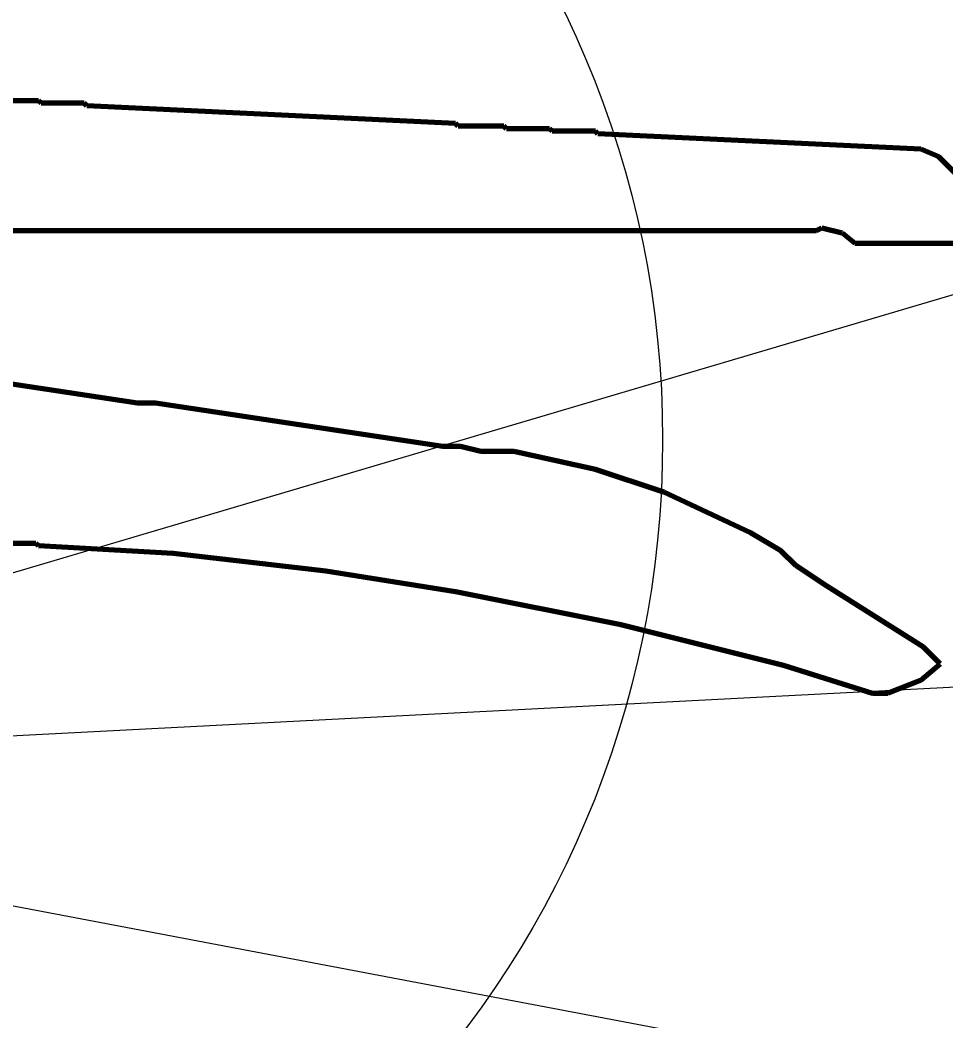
# Model space of a CAD drawing. Header units: millimetres. Extents: x 0 to 2208, y 0 to 420.
# Drawn here: x 113.51 to 125.84, y 229.74 to 243.06 of the extents above; entities that cross this region are included whole.
import ezdxf

# ---------------------------------------------------------------- set-up
doc = ezdxf.new("R2010")
doc.units = ezdxf.units.MM
doc.linetypes.add('IRAM-E-TRAZOS', pattern=[5, 4, -1])
for name, color, linetype, lineweight in [('01-VISIBLE', 7, 'CONTINUOUS', 70), ('02-OCULTA', 4, 'IRAM-E-TRAZOS', 35), ('04-COTA', 3, 'CONTINUOUS', 18), ('08-FINA', 5, 'CONTINUOUS', 18)]:
    doc.layers.add(name, color=color, linetype=linetype, lineweight=lineweight)
doc.styles.add('ISO3098', font='isocpeur.ttf')
doc.dimstyles.new('FLAMA-IRAM', dxfattribs={"dimtxt": 3.5, "dimasz": 3.5, "dimexe": 2, "dimexo": 1.5, "dimgap": 1, "dimtad": 1, "dimdec": 1, "dimtxsty": 'ISO3098', "dimblk": 'IRAM_FLECHA', "dimblk1": 'IRAM_FLECHA', "dimblk2": 'IRAM_FLECHA', "dimcen": 2.5, "dimclrd": 256, "dimclre": 256, "dimclrt": 256, "dimazin": 3, "dimtfac": 1, "dimtmove": 0, "dimatfit": 3, "dimlwd": 18, "dimlwe": 18})

# ---------------------------------------------------------------- blocks, each defined once
blk = doc.blocks.new('IRAM_FLECHA')
blk.add_solid([(0, 0), (-1, 0.125), (-1, -0.125)])

msp = doc.modelspace()

# ---------------------------------------------------------------- linework, layer by layer
at = {"layer": '01-VISIBLE'}
for p, q in [((113.751, 241.99), (113.175, 241.99)), ((113.785, 241.956), (113.751, 241.99)), ((114.361, 241.956), (113.785, 241.956)), ((114.395, 241.922), (114.361, 241.956)), ((119.305, 241.684), (114.395, 241.922)), ((119.339, 241.65), (119.305, 241.684)), ((119.949, 241.65), (119.339, 241.65)), ((119.983, 241.616), (119.949, 241.65)), ((120.557, 241.616), (119.983, 241.616)), ((120.591, 241.582), (120.557, 241.616)), ((121.167, 241.582), (120.591, 241.582)), ((121.201, 241.548), (121.167, 241.582)), ((125.503, 241.346), (121.201, 241.548)), ((125.739, 241.244), (125.503, 241.346)), ((126.265, 240.72), (125.739, 241.244)), ((110.567, 240.262), (124.113, 240.262)), ((124.113, 240.262), (124.181, 240.296)), ((124.181, 240.296), (124.453, 240.228)), ((124.453, 240.228), (124.621, 240.092)), ((124.621, 240.092), (126.281, 240.092)), ((115.071, 237.96), (111.719, 238.468)), ((115.309, 237.96), (115.071, 237.96)), ((119.135, 237.384), (115.309, 237.96)), ((119.373, 237.384), (119.135, 237.384)), ((119.643, 237.316), (119.373, 237.384)), ((120.083, 237.316), (119.643, 237.316)), ((121.167, 237.078), (120.083, 237.316)), ((122.081, 236.774), (121.167, 237.078)), ((123.233, 236.232), (122.081, 236.774)), ((123.639, 235.994), (123.233, 236.232)), ((113.039, 236.096), (113.717, 236.096)), ((113.717, 236.096), (113.751, 236.062)), ((113.751, 236.062), (115.545, 235.96)), ((115.545, 235.96), (117.577, 235.724)), ((123.843, 235.792), (123.639, 235.994)), ((117.577, 235.724), (119.305, 235.452)), ((124.249, 235.52), (123.843, 235.792)), ((119.305, 235.452), (121.507, 235.012)), ((125.537, 234.708), (124.249, 235.52)), ((121.507, 235.012), (123.673, 234.47)), ((125.757, 234.488), (125.537, 234.708)), ((125.503, 234.268), (125.757, 234.488)), ((123.673, 234.47), (124.859, 234.098)), ((125.063, 234.098), (125.503, 234.268)), ((124.859, 234.098), (125.063, 234.098))]:
    msp.add_line(p, q, dxfattribs=at)
at = {"layer": '02-OCULTA'}
for p, q in [((113.751, 241.99), (113.175, 241.99)), ((113.785, 241.956), (113.751, 241.99)), ((114.361, 241.956), (113.785, 241.956)), ((114.395, 241.922), (114.361, 241.956)), ((119.305, 241.684), (114.395, 241.922)), ((119.339, 241.65), (119.305, 241.684)), ((119.949, 241.65), (119.339, 241.65)), ((119.983, 241.616), (119.949, 241.65)), ((120.557, 241.616), (119.983, 241.616)), ((120.591, 241.582), (120.557, 241.616)), ((121.167, 241.582), (120.591, 241.582)), ((121.201, 241.548), (121.167, 241.582)), ((125.503, 241.346), (121.201, 241.548)), ((125.739, 241.244), (125.503, 241.346)), ((126.265, 240.72), (125.739, 241.244)), ((110.567, 240.262), (124.113, 240.262)), ((124.113, 240.262), (124.181, 240.296)), ((124.181, 240.296), (124.453, 240.228)), ((124.453, 240.228), (124.621, 240.092)), ((124.621, 240.092), (126.281, 240.092)), ((115.071, 237.96), (111.719, 238.468)), ((115.309, 237.96), (115.071, 237.96)), ((119.135, 237.384), (115.309, 237.96)), ((119.373, 237.384), (119.135, 237.384)), ((119.643, 237.316), (119.373, 237.384)), ((120.083, 237.316), (119.643, 237.316)), ((121.167, 237.078), (120.083, 237.316)), ((122.081, 236.774), (121.167, 237.078)), ((123.233, 236.232), (122.081, 236.774)), ((123.639, 235.994), (123.233, 236.232)), ((113.039, 236.096), (113.717, 236.096)), ((113.717, 236.096), (113.751, 236.062)), ((113.751, 236.062), (115.545, 235.96)), ((115.545, 235.96), (117.577, 235.724)), ((123.843, 235.792), (123.639, 235.994)), ((117.577, 235.724), (119.305, 235.452)), ((124.249, 235.52), (123.843, 235.792)), ((119.305, 235.452), (121.507, 235.012)), ((125.537, 234.708), (124.249, 235.52)), ((121.507, 235.012), (123.673, 234.47)), ((125.757, 234.488), (125.537, 234.708)), ((125.503, 234.268), (125.757, 234.488)), ((123.673, 234.47), (124.859, 234.098)), ((125.063, 234.098), (125.503, 234.268)), ((124.859, 234.098), (125.063, 234.098))]:
    msp.add_line(p, q, dxfattribs=at)
at = {"layer": '08-FINA'}
for p, q in [((141.631, 244.05), (112.293, 235.37)), ((141.472, 234.978), (108.689, 233.281)), ((141.537, 225.93), (105.013, 232.85))]:
    msp.add_line(p, q, dxfattribs=at)
msp.add_circle((109.013, 237.471), 13.05, dxfattribs=at)

# ---------------------------------------------------------------- dimensions: what is measured, and where the dimension line sits
at = {"layer": '04-COTA'}
msp.add_linear_dim(base=(78.813, 251.192), p1=(78.813, 242.192), p2=(126.467, 242.192), dimstyle='FLAMA-IRAM', override={"dimlfac": 5}, dxfattribs=at).render()

doc.saveas('drawing.dxf')
